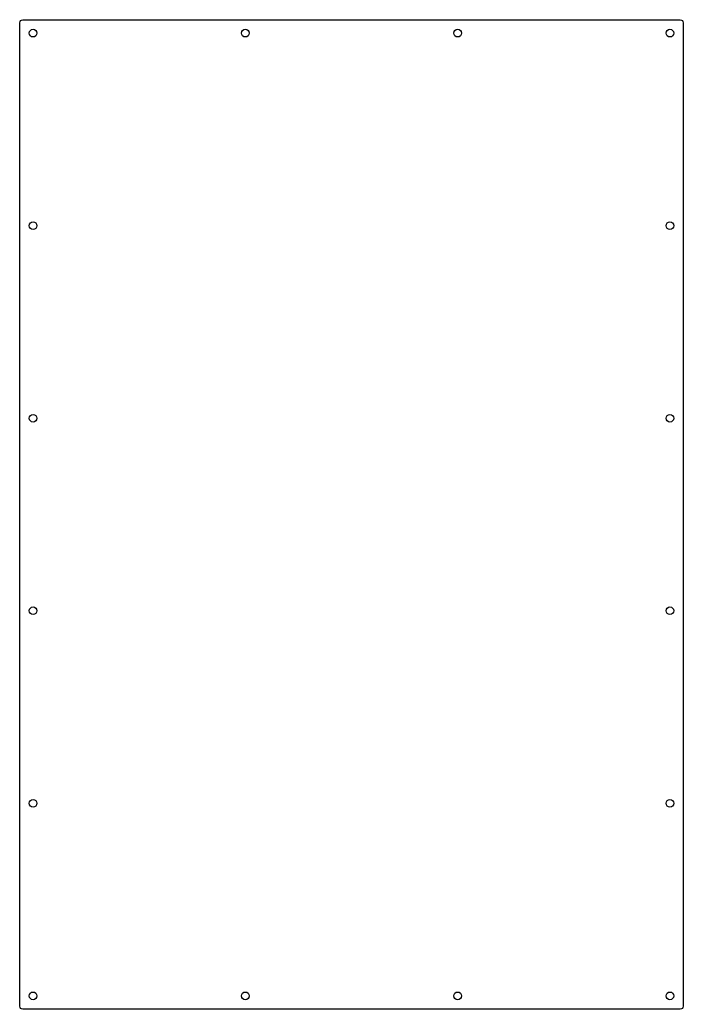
# Model space of a CAD drawing. Header units: millimetres. Extents: x -224 to 224, y -659 to 9.
import ezdxf

# ---------------------------------------------------------------- set-up
doc = ezdxf.new("R2010")
doc.units = ezdxf.units.MM
doc.layers.get('0').update_dxf_attribs({"linetype": 'CONTINUOUS'})

msp = doc.modelspace()

# ---------------------------------------------------------------- linework, layer by layer
msp.add_lwpolyline([(-222, 9), (222, 9, -0.414214), (224, 7), (224, -657, -0.414214), (222, -659), (-222, -659, -0.414214), (-224, -657), (-224, 7, -0.414214)], format="xyb", close=True)
for centre in [(-215, 0), (-71.67, 0), (71.67, 0), (215, 0), (-215, -130), (215, -130), (-215, -260), (215, -260), (-215, -390), (215, -390), (-215, -520), (215, -520), (-215, -650), (-71.67, -650), (71.67, -650), (215, -650)]:
    msp.add_circle(centre, 2.6)

doc.saveas('drawing.dxf')
